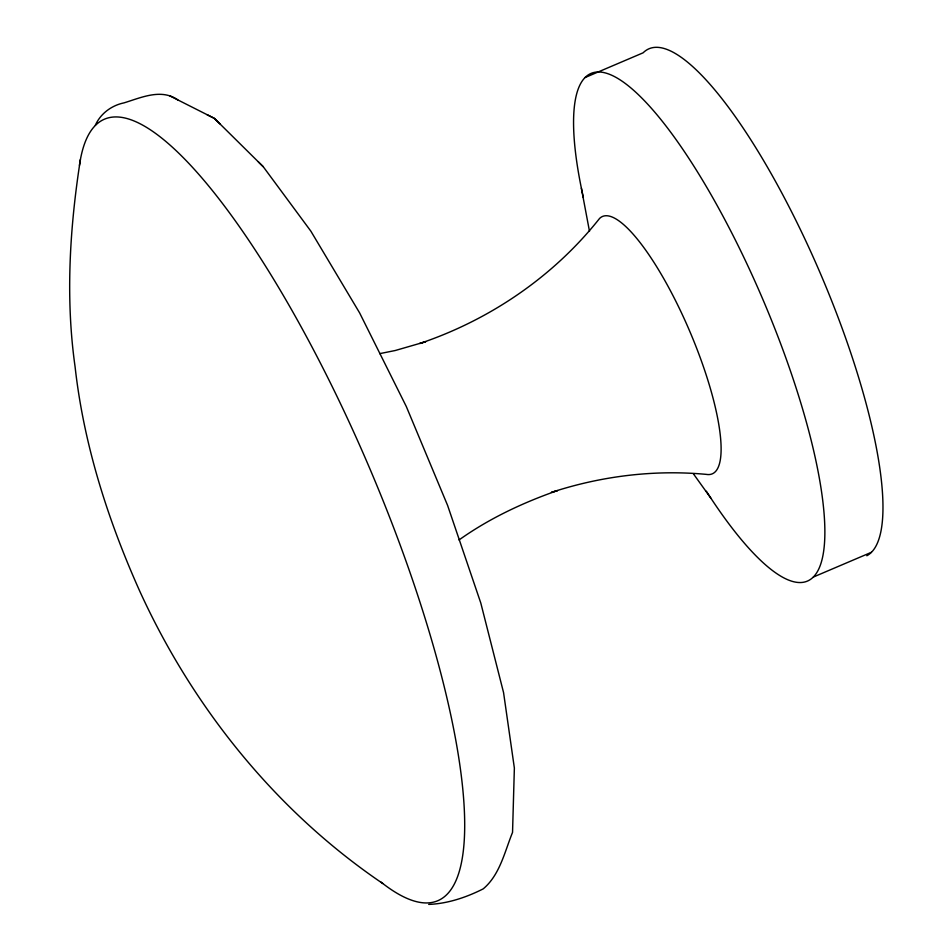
<?xml version="1.0" encoding="UTF-8"?>
<svg xmlns="http://www.w3.org/2000/svg" width="952" height="952" viewBox="0 0 952 952"><rect width="100%" height="100%" fill="white"/><g stroke="black" fill="none" stroke-linecap="round" stroke-linejoin="round"><path stroke-width="1.43" d="M80.408 159.448C69.758 227.742 65.355 298.047 75.077 366.71C83.705 444.251 107.647 519.375 139.409 590.407C192.59 707.372 276.139 811.294 382.811 883.539M95.355 125.224C100.555 113.562 111.634 105.398 124.034 102.864C141.063 97.675 161.174 88.239 177.798 99.877M459.031 539.951C489.066 518.554 522.743 502.739 557.467 490.589L551.434 492.374C601.212 476.06 654.155 469.503 706.36 474.382A139.885 35.212 66.9 0 0 691.319 335.009A139.885 35.212 66.9 0 0 599.51 218.52C553.457 276.604 489.923 319.872 419.808 343.47L425.83 341.673L395.223 350.514L379.693 353.644M585.087 77.54L643.124 52.812A275.949 69.472 66.9 0 1 814.329 259.622A275.949 69.472 66.9 0 1 866.808 555.754M813.353 577.043L871.389 552.315M428.709 904.4C447.547 903.734 466.516 897.319 483.223 888.859C499.907 874.876 504.667 851.766 512.545 832.381L514.366 768.038L503.56 692.592L480.796 603.033L447.618 505.464L406.302 406.516L359.654 312.958L310.852 231.157L263.216 166.683L214.343 118.357L169.861 95.89M207.012 114.668L214.343 118.357L220.007 123.927M258.397 161.947L263.216 166.683M693.496 473.941L710.799 498.075M581.375 188.175L589.502 231.384M583.374 197.576A275.949 69.472 66.9 0 1 664.032 123.486A275.949 69.472 66.9 0 1 823.052 503.18A275.949 69.472 66.9 0 1 706.36 491.232M79.456 165.422A424.842 106.957 66.9 0 1 372.518 475.012A424.842 106.957 66.9 0 1 380.907 882.04"/></g></svg>
